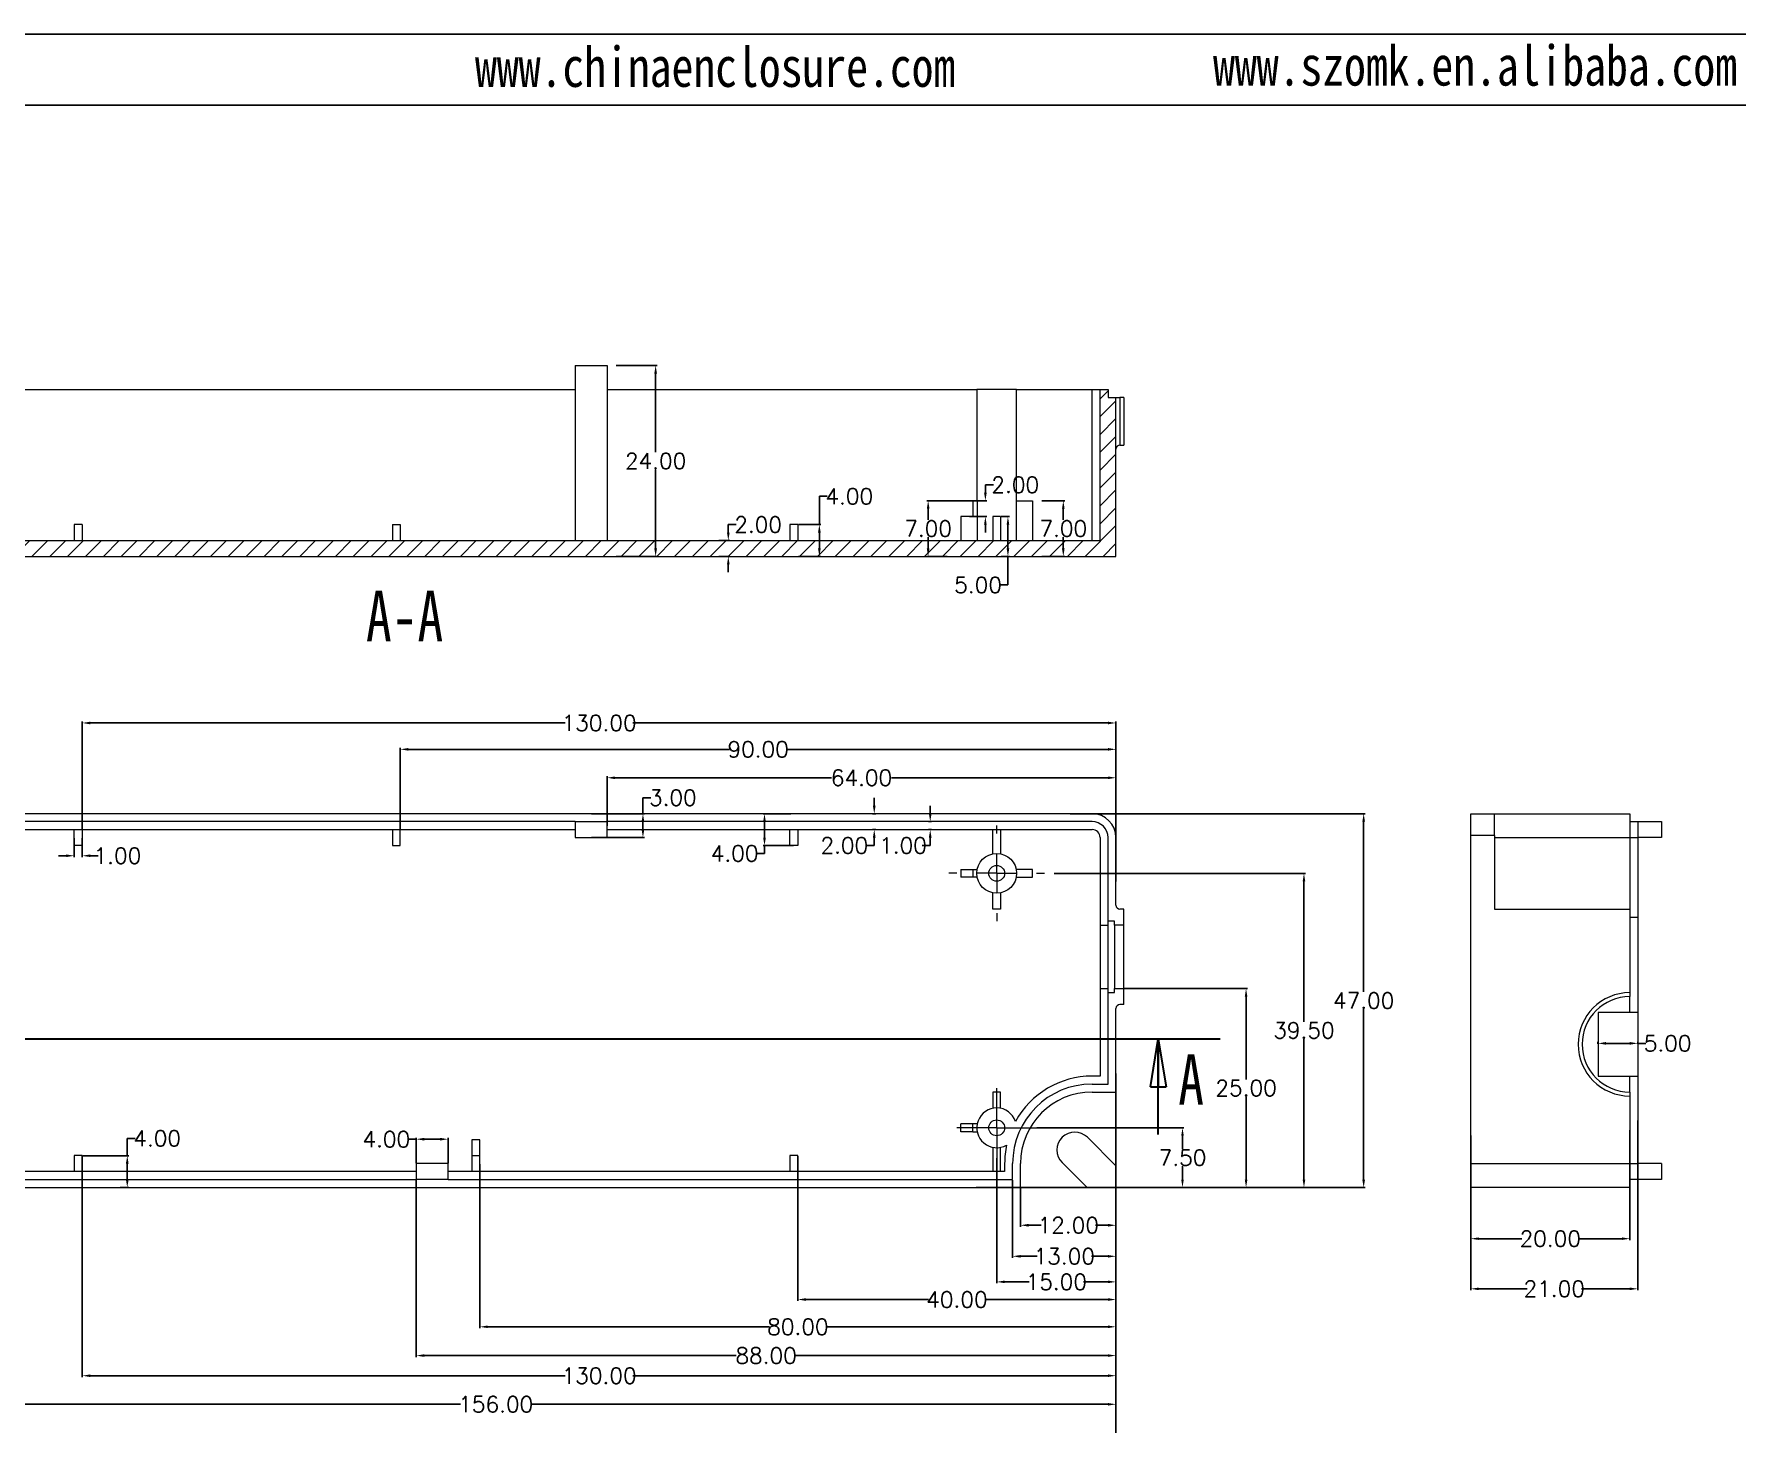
# Model space of a CAD drawing. Header units: inches. Extents: x 1561 to 2692, y 327 to 703.
# Drawn here: x 1672.2 to 1886.4, y 528.4 to 703.1 of the extents above; entities that cross this region are included whole.
import ezdxf

# ---------------------------------------------------------------- set-up
doc = ezdxf.new("R2010")
doc.units = ezdxf.units.IN
doc.header["$LTSCALE"] = 15
doc.linetypes.add('CENTERX2', pattern=[101.6, 63.5, -12.7, 12.7, -12.7])
doc.layers.add('文字', color=81, linetype='Continuous')
doc.styles.add('SLDTEXTSTYLE0', font='TXT', dxfattribs={"width": 0.75})
doc.styles.get("Standard").update_dxf_attribs({"font": 'txt', "bigfont": 'gbcbig.shx'})
doc.styles.add('宋体', font='', dxfattribs={"width": 0.8, "height": 3.5})
doc.styles.get('宋体').set_extended_font_data('SimSun')
doc.dimstyles.new('2.5', dxfattribs={"dimtxt": 2, "dimasz": 1, "dimexe": 0.18, "dimexo": 0.0625, "dimgap": 0.09, "dimtad": 0, "dimtih": 1, "dimtoh": 1, "dimzin": 0, "dimdsep": 46, "dimtxsty": 'Standard', "dimcen": 1, "dimadec": 0, "dimazin": 2, "dimtfac": 1, "dimtofl": 0, "dimtmove": 0, "dimatfit": 3, "dimfxl": 1, "dimtolj": 1, "dimtzin": 0, "dimarcsym": 0})

# ---------------------------------------------------------------- blocks, each defined once
blk = doc.blocks.new('SW_CENTERMARKSYMBOL_1')
at = {"color": 0, "linetype": 'Continuous', "lineweight": 0}
for p, q in [((0, 5), (0, 6)), ((0, 0), (0, 2.5)), ((-5, 0), (-6, 0)), ((0, 0), (-2.5, 0)), ((0, 0), (0, -2.5)), ((0, 0), (2.5, 0)), ((5, 0), (6, 0)), ((0, -5), (0, -6))]:
    blk.add_line(p, q, dxfattribs=at)
blk = doc.blocks.new('SW_CENTERMARKSYMBOL_2')
at = {"color": 0, "linetype": 'Continuous', "lineweight": 0}
for p, q in [((0, 2.5), (0, 5)), ((0, 0), (0, 2.5)), ((-2.5, 0), (-5, 0)), ((0, 0), (-2.5, 0)), ((0, 0), (0, -2.5)), ((0, 0), (2.5, 0)), ((2.5, 0), (5, 0)), ((0, -2.5), (0, -5))]:
    blk.add_line(p, q, dxfattribs=at)
blk = doc.blocks.new('_CLOSED')
at = {"color": 0, "linetype": 'ByBlock', "lineweight": -2}
for p, q in [((-1, 0.166667), (0, 0)), ((-1, 0.166667), (-1, -0.166667)), ((0, 0), (-1, -0.166667)), ((0, 0), (-1, 0))]:
    blk.add_line(p, q, dxfattribs=at)
blk = doc.blocks.new('*D95')
at = {"color": 0, "lineweight": -2}
for p, q in [((1808.3, 563.46), (1808.3, 553.18)), ((1796.3, 558.05), (1796.3, 553.18)), ((1797.3, 553.36), (1798.88, 553.36)), ((1807.3, 553.36), (1805.72, 553.36))]:
    blk.add_line(p, q, dxfattribs=at)
at = {"color": 0}
for points in [[(1797.3, 553.53), (1797.3, 553.19), (1796.3, 553.36)], [(1807.3, 553.53), (1807.3, 553.19), (1808.3, 553.36)]]:
    blk.add_solid(points, dxfattribs=at)
at = {"layer": 'Defpoints', "color": 0}
for p in [(1808.3, 563.53), (1796.3, 558.11), (1796.3, 553.36)]:
    blk.add_point(p, dxfattribs=at)
at = {"color": 0, "insert": (1802.3, 553.36), "char_height": 2, "attachment_point": 5}
blk.add_mtext('\\A1;12.00', dxfattribs=at)
blk = doc.blocks.new('*D96')
at = {"color": 0, "lineweight": -2}
for p, q in [((1808.3, 565.41), (1808.3, 549.28)), ((1795.3, 559.05), (1795.3, 549.28)), ((1796.3, 549.46), (1798.38, 549.46)), ((1807.3, 549.46), (1805.22, 549.46))]:
    blk.add_line(p, q, dxfattribs=at)
at = {"color": 0}
for points in [[(1796.3, 549.62), (1796.3, 549.29), (1795.3, 549.46)], [(1807.3, 549.62), (1807.3, 549.29), (1808.3, 549.46)]]:
    blk.add_solid(points, dxfattribs=at)
at = {"layer": 'Defpoints', "color": 0}
for p in [(1808.3, 565.47), (1795.3, 559.11), (1795.3, 549.46)]:
    blk.add_point(p, dxfattribs=at)
at = {"color": 0, "insert": (1801.8, 549.46), "char_height": 2, "attachment_point": 5}
blk.add_mtext('\\A1;13.00', dxfattribs=at)
blk = doc.blocks.new('*D97')
at = {"color": 0, "lineweight": -2}
for p, q in [((1808.3, 565.41), (1808.3, 546.06)), ((1793.3, 561.8), (1793.3, 546.06)), ((1794.3, 546.24), (1797.38, 546.24)), ((1807.3, 546.24), (1804.22, 546.24))]:
    blk.add_line(p, q, dxfattribs=at)
at = {"color": 0}
for points in [[(1794.3, 546.41), (1794.3, 546.08), (1793.3, 546.24)], [(1807.3, 546.41), (1807.3, 546.08), (1808.3, 546.24)]]:
    blk.add_solid(points, dxfattribs=at)
at = {"layer": 'Defpoints', "color": 0}
for p in [(1808.3, 565.47), (1793.3, 561.86), (1793.3, 546.24)]:
    blk.add_point(p, dxfattribs=at)
at = {"color": 0, "insert": (1800.8, 546.24), "char_height": 2, "attachment_point": 5}
blk.add_mtext('\\A1;15.00', dxfattribs=at)
blk = doc.blocks.new('*D98')
at = {"color": 0, "lineweight": -2}
for p, q in [((1808.3, 568.5), (1808.3, 543.84)), ((1768.3, 562.05), (1768.3, 543.84)), ((1769.3, 544.02), (1784.71, 544.02)), ((1807.3, 544.02), (1791.89, 544.02))]:
    blk.add_line(p, q, dxfattribs=at)
at = {"color": 0}
for points in [[(1769.3, 544.19), (1769.3, 543.85), (1768.3, 544.02)], [(1807.3, 544.19), (1807.3, 543.85), (1808.3, 544.02)]]:
    blk.add_solid(points, dxfattribs=at)
at = {"layer": 'Defpoints', "color": 0}
for p in [(1808.3, 568.57), (1768.3, 562.11), (1768.3, 544.02)]:
    blk.add_point(p, dxfattribs=at)
at = {"color": 0, "insert": (1788.3, 544.02), "char_height": 2, "attachment_point": 5}
blk.add_mtext('\\A1;40.00', dxfattribs=at)
blk = doc.blocks.new('*D99')
at = {"color": 0, "lineweight": -2}
for p, q in [((1808.3, 565.35), (1808.3, 540.41)), ((1728.3, 561.05), (1728.3, 540.41)), ((1729.3, 540.59), (1764.71, 540.59)), ((1807.3, 540.59), (1771.89, 540.59))]:
    blk.add_line(p, q, dxfattribs=at)
at = {"color": 0}
for points in [[(1729.3, 540.76), (1729.3, 540.43), (1728.3, 540.59)], [(1807.3, 540.76), (1807.3, 540.43), (1808.3, 540.59)]]:
    blk.add_solid(points, dxfattribs=at)
at = {"layer": 'Defpoints', "color": 0}
for p in [(1808.3, 565.41), (1728.3, 561.11), (1728.3, 540.59)]:
    blk.add_point(p, dxfattribs=at)
at = {"color": 0, "insert": (1768.3, 540.59), "char_height": 2, "attachment_point": 5}
blk.add_mtext('\\A1;80.00', dxfattribs=at)
blk = doc.blocks.new('*D100')
at = {"color": 0, "lineweight": -2}
for p, q in [((1808.3, 568.44), (1808.3, 534.26)), ((1678.3, 562.05), (1678.3, 534.26)), ((1679.3, 534.44), (1739.04, 534.44)), ((1807.3, 534.44), (1747.56, 534.44))]:
    blk.add_line(p, q, dxfattribs=at)
at = {"color": 0}
for points in [[(1679.3, 534.61), (1679.3, 534.28), (1678.3, 534.44)], [(1807.3, 534.61), (1807.3, 534.28), (1808.3, 534.44)]]:
    blk.add_solid(points, dxfattribs=at)
at = {"layer": 'Defpoints', "color": 0}
for p in [(1808.3, 568.5), (1678.3, 562.11), (1678.3, 534.44)]:
    blk.add_point(p, dxfattribs=at)
at = {"color": 0, "insert": (1743.3, 534.44), "char_height": 2, "attachment_point": 5}
blk.add_mtext('\\A1;130.00', dxfattribs=at)
blk = doc.blocks.new('*D101')
at = {"color": 0, "lineweight": -2}
for p, q in [((1808.3, 563.4), (1808.3, 536.79)), ((1720.3, 559.05), (1720.3, 536.79)), ((1721.3, 536.97), (1760.54, 536.97)), ((1807.3, 536.97), (1768.06, 536.97))]:
    blk.add_line(p, q, dxfattribs=at)
at = {"color": 0}
for points in [[(1721.3, 537.14), (1721.3, 536.81), (1720.3, 536.97)], [(1807.3, 537.14), (1807.3, 536.81), (1808.3, 536.97)]]:
    blk.add_solid(points, dxfattribs=at)
at = {"layer": 'Defpoints', "color": 0}
for p in [(1808.3, 563.46), (1720.3, 559.11), (1720.3, 536.97)]:
    blk.add_point(p, dxfattribs=at)
at = {"color": 0, "insert": (1764.3, 536.97), "char_height": 2, "attachment_point": 5}
blk.add_mtext('\\A1;88.00', dxfattribs=at)
blk = doc.blocks.new('*D102')
at = {"color": 0, "lineweight": -2}
for p, q in [((1652.3, 565.55), (1652.3, 530.67)), ((1808.3, 563.34), (1808.3, 530.67)), ((1653.3, 530.85), (1725.88, 530.85)), ((1807.3, 530.85), (1734.72, 530.85))]:
    blk.add_line(p, q, dxfattribs=at)
at = {"color": 0}
for points in [[(1653.3, 531.01), (1653.3, 530.68), (1652.3, 530.85)], [(1807.3, 531.01), (1807.3, 530.68), (1808.3, 530.85)]]:
    blk.add_solid(points, dxfattribs=at)
at = {"layer": 'Defpoints', "color": 0}
for p in [(1652.3, 565.61), (1808.3, 563.4), (1808.3, 530.85)]:
    blk.add_point(p, dxfattribs=at)
at = {"color": 0, "insert": (1730.3, 530.85), "char_height": 2, "attachment_point": 5}
blk.add_mtext('\\A1;156.00', dxfattribs=at)
blk = doc.blocks.new('*D106')
at = {"color": 0, "lineweight": -2}
for p, q in [((1808.3, 572.46), (1808.3, 524.94)), ((1637.3, 563.22), (1637.3, 524.94)), ((1638.3, 525.12), (1718.71, 525.12)), ((1807.3, 525.12), (1726.89, 525.12))]:
    blk.add_line(p, q, dxfattribs=at)
at = {"color": 0}
for points in [[(1638.3, 525.28), (1638.3, 524.95), (1637.3, 525.12)], [(1807.3, 525.28), (1807.3, 524.95), (1808.3, 525.12)]]:
    blk.add_solid(points, dxfattribs=at)
at = {"layer": 'Defpoints', "color": 0}
for p in [(1808.3, 572.52), (1637.3, 563.29), (1808.3, 525.12)]:
    blk.add_point(p, dxfattribs=at)
at = {"color": 0, "insert": (1722.8, 525.12), "char_height": 2, "attachment_point": 5}
blk.add_mtext('\\A1;171.00', dxfattribs=at)
blk = doc.blocks.new('*D112')
at = {"color": 0, "lineweight": -2}
for p, q in [((1798.36, 565.61), (1816.85, 565.61)), ((1816.67, 564.61), (1816.67, 562.95)), ((1816.67, 559.11), (1816.67, 560.77)), ((1800.54, 558.11), (1816.85, 558.11))]:
    blk.add_line(p, q, dxfattribs=at)
at = {"color": 0}
for points in [[(1816.5, 564.61), (1816.83, 564.61), (1816.67, 565.61)], [(1816.5, 559.11), (1816.83, 559.11), (1816.67, 558.11)]]:
    blk.add_solid(points, dxfattribs=at)
at = {"layer": 'Defpoints', "color": 0}
for p in [(1798.3, 565.61), (1816.67, 565.61), (1800.48, 558.11)]:
    blk.add_point(p, dxfattribs=at)
at = {"color": 0, "insert": (1816.67, 561.86), "char_height": 2, "attachment_point": 5}
blk.add_mtext('\\A1;7.50', dxfattribs=at)
blk = doc.blocks.new('*D113')
at = {"color": 0, "lineweight": -2}
for p, q in [((1809.36, 583.11), (1824.84, 583.11)), ((1824.66, 582.11), (1824.66, 571.7)), ((1824.66, 559.11), (1824.66, 569.52)), ((1798.93, 558.11), (1824.84, 558.11))]:
    blk.add_line(p, q, dxfattribs=at)
at = {"color": 0}
for points in [[(1824.5, 582.11), (1824.83, 582.11), (1824.66, 583.11)], [(1824.5, 559.11), (1824.83, 559.11), (1824.66, 558.11)]]:
    blk.add_solid(points, dxfattribs=at)
at = {"layer": 'Defpoints', "color": 0}
for p in [(1809.3, 583.11), (1824.66, 583.11), (1798.87, 558.11)]:
    blk.add_point(p, dxfattribs=at)
at = {"color": 0, "insert": (1824.66, 570.61), "char_height": 2, "attachment_point": 5}
blk.add_mtext('\\A1;25.00', dxfattribs=at)
blk = doc.blocks.new('*D114')
at = {"color": 0, "lineweight": -2}
for p, q in [((1800.54, 597.61), (1832.12, 597.61)), ((1831.94, 596.61), (1831.94, 578.95)), ((1831.94, 559.11), (1831.94, 576.77)), ((1800.54, 558.11), (1832.12, 558.11))]:
    blk.add_line(p, q, dxfattribs=at)
at = {"color": 0}
for points in [[(1831.78, 596.61), (1832.11, 596.61), (1831.94, 597.61)], [(1831.78, 559.11), (1832.11, 559.11), (1831.94, 558.11)]]:
    blk.add_solid(points, dxfattribs=at)
at = {"layer": 'Defpoints', "color": 0}
for p in [(1800.48, 597.61), (1831.94, 597.61), (1800.48, 558.11)]:
    blk.add_point(p, dxfattribs=at)
at = {"color": 0, "insert": (1831.94, 577.86), "char_height": 2, "attachment_point": 5}
blk.add_mtext('\\A1;39.50', dxfattribs=at)
blk = doc.blocks.new('*D115')
at = {"color": 0, "lineweight": -2}
for p, q in [((1802.52, 605.11), (1839.63, 605.11)), ((1839.45, 604.11), (1839.45, 582.7)), ((1839.45, 559.11), (1839.45, 580.52)), ((1790.7, 558.11), (1839.63, 558.11))]:
    blk.add_line(p, q, dxfattribs=at)
at = {"color": 0}
for points in [[(1839.28, 604.11), (1839.62, 604.11), (1839.45, 605.11)], [(1839.28, 559.11), (1839.62, 559.11), (1839.45, 558.11)]]:
    blk.add_solid(points, dxfattribs=at)
at = {"layer": 'Defpoints', "color": 0}
for p in [(1802.46, 605.11), (1839.45, 605.11), (1790.64, 558.11)]:
    blk.add_point(p, dxfattribs=at)
at = {"color": 0, "insert": (1839.45, 581.61), "char_height": 2, "attachment_point": 5}
blk.add_mtext('\\A1;47.00', dxfattribs=at)
blk = doc.blocks.new('*D116')
at = {"color": 0, "lineweight": -2}
for p, q in [((1784.94, 605.11), (1784.94, 606.11)), ((1784.71, 604.11), (1785.12, 604.11)), ((1784.71, 603.11), (1785.12, 603.11)), ((1784.94, 602.11), (1784.94, 601.11)), ((1784.94, 601.11), (1783.94, 601.11))]:
    blk.add_line(p, q, dxfattribs=at)
at = {"color": 0}
for points in [[(1784.77, 605.11), (1785.11, 605.11), (1784.94, 604.11)], [(1784.77, 602.11), (1785.11, 602.11), (1784.94, 603.11)]]:
    blk.add_solid(points, dxfattribs=at)
at = {"layer": 'Defpoints', "color": 0}
for p in [(1784.65, 604.11), (1784.65, 603.11), (1784.94, 603.11)]:
    blk.add_point(p, dxfattribs=at)
at = {"color": 0, "insert": (1781.52, 601.11), "char_height": 2, "attachment_point": 5}
blk.add_mtext('\\A1;1.00', dxfattribs=at)
blk = doc.blocks.new('*D117')
at = {"color": 0, "lineweight": -2}
for p, q in [((1777.9, 606.11), (1777.9, 607.11)), ((1777.67, 605.11), (1778.08, 605.11)), ((1777.67, 603.11), (1778.08, 603.11)), ((1777.9, 602.11), (1777.9, 601.11)), ((1777.9, 601.11), (1776.9, 601.11))]:
    blk.add_line(p, q, dxfattribs=at)
at = {"color": 0}
for points in [[(1777.73, 606.11), (1778.07, 606.11), (1777.9, 605.11)], [(1777.73, 602.11), (1778.07, 602.11), (1777.9, 603.11)]]:
    blk.add_solid(points, dxfattribs=at)
at = {"layer": 'Defpoints', "color": 0}
for p in [(1777.61, 605.11), (1777.61, 603.11), (1777.9, 603.11)]:
    blk.add_point(p, dxfattribs=at)
at = {"color": 0, "insert": (1774.14, 601.11), "char_height": 2, "attachment_point": 5}
blk.add_mtext('\\A1;2.00', dxfattribs=at)
blk = doc.blocks.new('*D118')
at = {"color": 0, "lineweight": -2}
for p, q in [((1767.43, 605.11), (1763.92, 605.11)), ((1764.1, 604.11), (1764.1, 602.11)), ((1764.1, 600.11), (1763.1, 600.11)), ((1767.74, 601.11), (1763.92, 601.11)), ((1764.1, 601.11), (1764.1, 600.11))]:
    blk.add_line(p, q, dxfattribs=at)
at = {"color": 0}
for points in [[(1763.93, 604.11), (1764.27, 604.11), (1764.1, 605.11)], [(1763.93, 602.11), (1764.27, 602.11), (1764.1, 601.11)]]:
    blk.add_solid(points, dxfattribs=at)
at = {"layer": 'Defpoints', "color": 0}
for p in [(1767.49, 605.11), (1764.1, 601.11), (1767.8, 601.11)]:
    blk.add_point(p, dxfattribs=at)
at = {"color": 0, "insert": (1760.34, 600.11), "char_height": 2, "attachment_point": 5}
blk.add_mtext('\\A1;4.00', dxfattribs=at)
blk = doc.blocks.new('*D119')
at = {"color": 0, "lineweight": -2}
for p, q in [((1748.81, 605.11), (1748.81, 607.11)), ((1748.81, 607.11), (1749.81, 607.11)), ((1742.36, 605.11), (1748.99, 605.11)), ((1748.81, 603.11), (1748.81, 604.11)), ((1742.36, 602.11), (1748.99, 602.11))]:
    blk.add_line(p, q, dxfattribs=at)
at = {"color": 0}
for points in [[(1748.64, 604.11), (1748.98, 604.11), (1748.81, 605.11)], [(1748.64, 603.11), (1748.98, 603.11), (1748.81, 602.11)]]:
    blk.add_solid(points, dxfattribs=at)
at = {"layer": 'Defpoints', "color": 0}
for p in [(1742.3, 605.11), (1748.81, 605.11), (1742.3, 602.11)]:
    blk.add_point(p, dxfattribs=at)
at = {"color": 0, "insert": (1752.57, 607.11), "char_height": 2, "attachment_point": 5}
blk.add_mtext('\\A1;3.00', dxfattribs=at)
blk = doc.blocks.new('*D121')
at = {"color": 0, "lineweight": -2}
for p, q in [((1683.96, 562.11), (1683.96, 564.29)), ((1683.96, 564.29), (1684.96, 564.29)), ((1678.36, 562.11), (1684.14, 562.11)), ((1683.96, 559.11), (1683.96, 561.11)), ((1683.07, 558.11), (1684.14, 558.11))]:
    blk.add_line(p, q, dxfattribs=at)
at = {"color": 0}
for points in [[(1683.79, 561.11), (1684.13, 561.11), (1683.96, 562.11)], [(1683.79, 559.11), (1684.13, 559.11), (1683.96, 558.11)]]:
    blk.add_solid(points, dxfattribs=at)
at = {"layer": 'Defpoints', "color": 0}
for p in [(1678.3, 562.11), (1683, 558.11), (1683.96, 558.11)]:
    blk.add_point(p, dxfattribs=at)
at = {"color": 0, "insert": (1687.72, 564.29), "char_height": 2, "attachment_point": 5}
blk.add_mtext('\\A1;4.00', dxfattribs=at)
blk = doc.blocks.new('*D123')
at = {"color": 0, "lineweight": -2}
for p, q in [((1744.3, 603.59), (1744.3, 609.81)), ((1745.3, 609.63), (1772.54, 609.63)), ((1807.3, 609.63), (1780.06, 609.63)), ((1808.3, 601.14), (1808.3, 609.81))]:
    blk.add_line(p, q, dxfattribs=at)
at = {"color": 0}
for points in [[(1745.3, 609.79), (1745.3, 609.46), (1744.3, 609.63)], [(1807.3, 609.79), (1807.3, 609.46), (1808.3, 609.63)]]:
    blk.add_solid(points, dxfattribs=at)
at = {"layer": 'Defpoints', "color": 0}
for p in [(1808.3, 609.63), (1744.3, 603.53), (1808.3, 601.08)]:
    blk.add_point(p, dxfattribs=at)
at = {"color": 0, "insert": (1776.3, 609.63), "char_height": 2, "attachment_point": 5}
blk.add_mtext('\\A1;64.00', dxfattribs=at)
blk = doc.blocks.new('*D124')
at = {"color": 0, "lineweight": -2}
for p, q in [((1718.3, 603.17), (1718.3, 613.38)), ((1719.3, 613.2), (1759.71, 613.2)), ((1807.3, 613.2), (1766.89, 613.2)), ((1808.3, 596.59), (1808.3, 613.38))]:
    blk.add_line(p, q, dxfattribs=at)
at = {"color": 0}
for points in [[(1719.3, 613.37), (1719.3, 613.04), (1718.3, 613.2)], [(1807.3, 613.37), (1807.3, 613.04), (1808.3, 613.2)]]:
    blk.add_solid(points, dxfattribs=at)
at = {"layer": 'Defpoints', "color": 0}
for p in [(1718.3, 613.2), (1718.3, 603.11), (1808.3, 596.53)]:
    blk.add_point(p, dxfattribs=at)
at = {"color": 0, "insert": (1763.3, 613.2), "char_height": 2, "attachment_point": 5}
blk.add_mtext('\\A1;90.00', dxfattribs=at)
blk = doc.blocks.new('*D125')
at = {"color": 0, "lineweight": -2}
for p, q in [((1678.3, 603.17), (1678.3, 616.7)), ((1679.3, 616.52), (1739.04, 616.52)), ((1807.3, 616.52), (1747.56, 616.52)), ((1808.3, 601.14), (1808.3, 616.7))]:
    blk.add_line(p, q, dxfattribs=at)
at = {"color": 0}
for points in [[(1679.3, 616.68), (1679.3, 616.35), (1678.3, 616.52)], [(1807.3, 616.68), (1807.3, 616.35), (1808.3, 616.52)]]:
    blk.add_solid(points, dxfattribs=at)
at = {"layer": 'Defpoints', "color": 0}
for p in [(1678.3, 616.52), (1678.3, 603.11), (1808.3, 601.08)]:
    blk.add_point(p, dxfattribs=at)
at = {"color": 0, "insert": (1743.3, 616.52), "char_height": 2, "attachment_point": 5}
blk.add_mtext('\\A1;130.00', dxfattribs=at)
blk = doc.blocks.new('*D126')
at = {"color": 0, "lineweight": -2}
for p, q in [((1677.3, 602.05), (1677.3, 599.64)), ((1678.3, 602.05), (1678.3, 599.64)), ((1676.3, 599.82), (1675.3, 599.82)), ((1679.3, 599.82), (1680.3, 599.82))]:
    blk.add_line(p, q, dxfattribs=at)
at = {"color": 0}
for points in [[(1676.3, 599.99), (1676.3, 599.66), (1677.3, 599.82)], [(1679.3, 599.99), (1679.3, 599.66), (1678.3, 599.82)]]:
    blk.add_solid(points, dxfattribs=at)
at = {"layer": 'Defpoints', "color": 0}
for p in [(1677.3, 602.11), (1678.3, 602.11), (1678.3, 599.82)]:
    blk.add_point(p, dxfattribs=at)
at = {"color": 0, "insert": (1682.72, 599.82), "char_height": 2, "attachment_point": 5}
blk.add_mtext('\\A1;1.00', dxfattribs=at)
blk = doc.blocks.new('*D127')
at = {"color": 0, "lineweight": -2}
for p, q in [((1720.3, 564.18), (1719.3, 564.18)), ((1720.3, 561.17), (1720.3, 564.36)), ((1723.3, 564.18), (1721.3, 564.18)), ((1724.3, 561.17), (1724.3, 564.36))]:
    blk.add_line(p, q, dxfattribs=at)
at = {"color": 0}
for points in [[(1721.3, 564.35), (1721.3, 564.01), (1720.3, 564.18)], [(1723.3, 564.35), (1723.3, 564.01), (1724.3, 564.18)]]:
    blk.add_solid(points, dxfattribs=at)
at = {"layer": 'Defpoints', "color": 0}
for p in [(1720.3, 564.18), (1720.3, 561.11), (1724.3, 561.11)]:
    blk.add_point(p, dxfattribs=at)
at = {"color": 0, "insert": (1716.54, 564.18), "char_height": 2, "attachment_point": 5}
blk.add_mtext('\\A1;4.00', dxfattribs=at)
blk = doc.blocks.new('*D128')
at = {"color": 0, "lineweight": -2}
for p, q in [((1745.44, 661.46), (1750.59, 661.46)), ((1750.41, 660.46), (1750.41, 650.55)), ((1750.41, 638.46), (1750.41, 648.37)), ((1745.44, 637.46), (1750.59, 637.46))]:
    blk.add_line(p, q, dxfattribs=at)
at = {"color": 0}
for points in [[(1750.24, 660.46), (1750.58, 660.46), (1750.41, 661.46)], [(1750.24, 638.46), (1750.58, 638.46), (1750.41, 637.46)]]:
    blk.add_solid(points, dxfattribs=at)
at = {"layer": 'Defpoints', "color": 0}
for p in [(1745.38, 661.46), (1750.41, 661.46), (1745.38, 637.46)]:
    blk.add_point(p, dxfattribs=at)
at = {"color": 0, "insert": (1750.41, 649.46), "char_height": 2, "attachment_point": 5}
blk.add_mtext('\\A1;24.00', dxfattribs=at)
blk = doc.blocks.new('*D129')
at = {"color": 0, "lineweight": -2}
for p, q in [((1771, 641.46), (1771, 645.02)), ((1771, 645.02), (1772, 645.02)), ((1768.36, 641.46), (1771.18, 641.46)), ((1771, 638.46), (1771, 640.46)), ((1768.36, 637.46), (1771.18, 637.46))]:
    blk.add_line(p, q, dxfattribs=at)
at = {"color": 0}
for points in [[(1770.83, 640.46), (1771.17, 640.46), (1771, 641.46)], [(1770.83, 638.46), (1771.17, 638.46), (1771, 637.46)]]:
    blk.add_solid(points, dxfattribs=at)
at = {"layer": 'Defpoints', "color": 0}
for p in [(1768.3, 641.46), (1768.3, 637.46), (1771, 637.46)]:
    blk.add_point(p, dxfattribs=at)
at = {"color": 0, "insert": (1774.76, 645.02), "char_height": 2, "attachment_point": 5}
blk.add_mtext('\\A1;4.00', dxfattribs=at)
blk = doc.blocks.new('*D130')
at = {"color": 0, "lineweight": -2}
for p, q in [((1759.55, 640.46), (1759.55, 641.46)), ((1759.55, 641.46), (1760.55, 641.46)), ((1758.36, 639.46), (1759.73, 639.46)), ((1758.36, 637.46), (1759.73, 637.46)), ((1759.55, 636.46), (1759.55, 635.46))]:
    blk.add_line(p, q, dxfattribs=at)
at = {"color": 0}
for points in [[(1759.38, 640.46), (1759.71, 640.46), (1759.55, 639.46)], [(1759.38, 636.46), (1759.71, 636.46), (1759.55, 637.46)]]:
    blk.add_solid(points, dxfattribs=at)
at = {"layer": 'Defpoints', "color": 0}
for p in [(1758.3, 639.46), (1759.55, 639.46), (1758.3, 637.46)]:
    blk.add_point(p, dxfattribs=at)
at = {"color": 0, "insert": (1763.3, 641.46), "char_height": 2, "attachment_point": 5}
blk.add_mtext('\\A1;2.00', dxfattribs=at)
blk = doc.blocks.new('*D131')
at = {"color": 0, "lineweight": -2}
for p, q in [((1798.99, 644.46), (1801.86, 644.46)), ((1801.68, 643.46), (1801.68, 642.05)), ((1801.68, 638.46), (1801.68, 639.87)), ((1798.99, 637.46), (1801.86, 637.46))]:
    blk.add_line(p, q, dxfattribs=at)
at = {"color": 0}
for points in [[(1801.51, 643.46), (1801.84, 643.46), (1801.68, 644.46)], [(1801.51, 638.46), (1801.84, 638.46), (1801.68, 637.46)]]:
    blk.add_solid(points, dxfattribs=at)
at = {"layer": 'Defpoints', "color": 0}
for p in [(1798.92, 644.46), (1798.92, 637.46), (1801.68, 637.46)]:
    blk.add_point(p, dxfattribs=at)
at = {"color": 0, "insert": (1801.68, 640.96), "char_height": 2, "attachment_point": 5}
blk.add_mtext('\\A1;7.00', dxfattribs=at)
blk = doc.blocks.new('*D132')
at = {"color": 0, "lineweight": -2}
for p, q in [((1793.86, 642.46), (1794.89, 642.46)), ((1794.71, 641.46), (1794.71, 638.46)), ((1793.86, 637.46), (1794.89, 637.46)), ((1794.71, 637.46), (1794.71, 633.87)), ((1794.71, 633.87), (1793.71, 633.87))]:
    blk.add_line(p, q, dxfattribs=at)
at = {"color": 0}
for points in [[(1794.55, 641.46), (1794.88, 641.46), (1794.71, 642.46)], [(1794.55, 638.46), (1794.88, 638.46), (1794.71, 637.46)]]:
    blk.add_solid(points, dxfattribs=at)
at = {"layer": 'Defpoints', "color": 0}
for p in [(1793.8, 642.46), (1793.8, 637.46), (1794.71, 637.46)]:
    blk.add_point(p, dxfattribs=at)
at = {"color": 0, "insert": (1790.96, 633.87), "char_height": 2, "attachment_point": 5}
blk.add_mtext('\\A1;5.00', dxfattribs=at)
blk = doc.blocks.new('*D133')
at = {"color": 0, "lineweight": -2}
for p, q in [((1790.79, 644.46), (1784.5, 644.46)), ((1784.68, 643.46), (1784.68, 642.05)), ((1784.68, 638.46), (1784.68, 639.87)), ((1787.08, 637.46), (1784.5, 637.46))]:
    blk.add_line(p, q, dxfattribs=at)
at = {"color": 0}
for points in [[(1784.51, 643.46), (1784.85, 643.46), (1784.68, 644.46)], [(1784.51, 638.46), (1784.85, 638.46), (1784.68, 637.46)]]:
    blk.add_solid(points, dxfattribs=at)
at = {"layer": 'Defpoints', "color": 0}
for p in [(1784.68, 644.46), (1790.85, 644.46), (1787.14, 637.46)]:
    blk.add_point(p, dxfattribs=at)
at = {"color": 0, "insert": (1784.68, 640.96), "char_height": 2, "attachment_point": 5}
blk.add_mtext('\\A1;7.00', dxfattribs=at)
blk = doc.blocks.new('*D134')
at = {"color": 0, "lineweight": -2}
for p, q in [((1791.88, 645.46), (1791.88, 646.46)), ((1791.88, 646.46), (1792.88, 646.46)), ((1790.64, 644.46), (1792.06, 644.46)), ((1789.9, 642.46), (1792.06, 642.46)), ((1791.88, 641.46), (1791.88, 640.46))]:
    blk.add_line(p, q, dxfattribs=at)
at = {"color": 0}
for points in [[(1791.71, 645.46), (1792.04, 645.46), (1791.88, 644.46)], [(1791.71, 641.46), (1792.04, 641.46), (1791.88, 642.46)]]:
    blk.add_solid(points, dxfattribs=at)
at = {"layer": 'Defpoints', "color": 0}
for p in [(1790.57, 644.46), (1791.88, 644.46), (1789.83, 642.46)]:
    blk.add_point(p, dxfattribs=at)
at = {"color": 0, "insert": (1795.63, 646.46), "char_height": 2, "attachment_point": 5}
blk.add_mtext('\\A1;2.00', dxfattribs=at)
blk = doc.blocks.new('*D140')
at = {"color": 0, "lineweight": -2}
for p, q in [((1872.92, 565.3), (1872.92, 551.49)), ((1852.92, 558.05), (1852.92, 551.49)), ((1853.92, 551.67), (1859.33, 551.67)), ((1871.92, 551.67), (1866.51, 551.67))]:
    blk.add_line(p, q, dxfattribs=at)
at = {"color": 0}
for points in [[(1853.92, 551.84), (1853.92, 551.51), (1852.92, 551.67)], [(1871.92, 551.84), (1871.92, 551.51), (1872.92, 551.67)]]:
    blk.add_solid(points, dxfattribs=at)
at = {"layer": 'Defpoints', "color": 0}
for p in [(1872.92, 565.36), (1852.92, 558.11), (1872.92, 551.67)]:
    blk.add_point(p, dxfattribs=at)
at = {"color": 0, "insert": (1862.92, 551.67), "char_height": 2, "attachment_point": 5}
blk.add_mtext('\\A1;20.00', dxfattribs=at)
blk = doc.blocks.new('*D141')
at = {"color": 0, "lineweight": -2}
for p, q in [((1873.92, 566.55), (1873.92, 545.19)), ((1852.92, 564.65), (1852.92, 545.19)), ((1853.92, 545.37), (1860, 545.37)), ((1872.92, 545.37), (1866.85, 545.37))]:
    blk.add_line(p, q, dxfattribs=at)
at = {"color": 0}
for points in [[(1853.92, 545.53), (1853.92, 545.2), (1852.92, 545.37)], [(1872.92, 545.53), (1872.92, 545.2), (1873.92, 545.37)]]:
    blk.add_solid(points, dxfattribs=at)
at = {"layer": 'Defpoints', "color": 0}
for p in [(1873.92, 566.61), (1852.92, 564.71), (1852.92, 545.37)]:
    blk.add_point(p, dxfattribs=at)
at = {"color": 0, "insert": (1863.42, 545.37), "char_height": 2, "attachment_point": 5}
blk.add_mtext('\\A1;21.00', dxfattribs=at)
blk = doc.blocks.new('*D142')
at = {"color": 0, "lineweight": -2}
for p, q in [((1868.92, 576.17), (1868.92, 576.41)), ((1869.92, 576.23), (1872.92, 576.23)), ((1873.92, 576.17), (1873.92, 576.41)), ((1873.92, 576.23), (1874.92, 576.23))]:
    blk.add_line(p, q, dxfattribs=at)
at = {"color": 0}
for points in [[(1869.92, 576.4), (1869.92, 576.06), (1868.92, 576.23)], [(1872.92, 576.4), (1872.92, 576.06), (1873.92, 576.23)]]:
    blk.add_solid(points, dxfattribs=at)
at = {"layer": 'Defpoints', "color": 0}
for p in [(1868.92, 576.11), (1873.92, 576.23), (1873.92, 576.11)]:
    blk.add_point(p, dxfattribs=at)
at = {"color": 0, "insert": (1877.68, 576.23), "char_height": 2, "attachment_point": 5}
blk.add_mtext('\\A1;5.00', dxfattribs=at)

msp = doc.modelspace()

# ---------------------------------------------------------------- hatches: boundary and pattern name
at = {"linetype": 'Continuous', "lineweight": 0}
h = msp.add_hatch(dxfattribs=at)
h.set_pattern_fill('ANSI31', color=4, scale=0.5, style=0)
h.set_pattern_definition([(45, (0, 11.6887), (-1.122532, 1.122532), [])])
edge = h.paths.add_edge_path(flags=0)
edge.add_line((1808.299, 657.46), (1807.299, 657.46))
edge.add_line((1807.299, 657.46), (1807.299, 658.46))
edge.add_line((1807.299, 658.46), (1806.299, 658.46))
edge.add_line((1806.299, 658.46), (1806.299, 639.46))
edge.add_line((1806.299, 639.46), (1639.299, 639.46))
edge.add_line((1639.299, 639.46), (1639.299, 653.46))
edge.add_line((1639.299, 653.46), (1638.299, 653.46))
edge.add_line((1638.299, 653.46), (1638.299, 652.16))
edge.add_line((1638.299, 652.16), (1637.499, 652.16))
edge.add_line((1637.499, 652.16), (1637.499, 653.46))
edge.add_line((1637.499, 653.46), (1636.299, 653.46))
edge.add_line((1636.299, 653.46), (1636.299, 651.497))
edge.add_line((1636.299, 651.497), (1636.799, 651.497))
edge.add_spline(control_points=[(1636.799, 651.497), (1636.805, 651.497), (1636.811, 651.497), (1636.817, 651.496), (1636.872, 651.494), (1636.928, 651.483), (1636.98, 651.462), (1637.012, 651.45), (1637.043, 651.434), (1637.072, 651.415), (1637.119, 651.384), (1637.161, 651.345), (1637.195, 651.3), (1637.229, 651.256), (1637.256, 651.204), (1637.274, 651.151), (1637.29, 651.101), (1637.299, 651.047), (1637.299, 650.994)], knot_values=[0.0028472, 0.0028472, 0.0028472, 0.0028472, 0.0028651, 0.0028651, 0.0028651, 0.0030321, 0.0030321, 0.0030321, 0.0031342, 0.0031342, 0.0031342, 0.0033027, 0.0033027, 0.0033027, 0.0034712, 0.0034712, 0.0034712, 0.0036303, 0.0036303, 0.0036303, 0.0036303], weights=[1, 1, 1, 1, 1, 1, 1, 1, 1, 1, 1, 1, 1, 1, 1, 1, 1, 1, 1], degree=3, periodic=0)
edge.add_line((1637.299, 650.994), (1637.299, 637.46))
edge.add_line((1637.299, 637.46), (1808.299, 637.46))
edge.add_line((1808.299, 637.46), (1808.299, 657.46))

# ---------------------------------------------------------------- linework, layer by layer
for p, q in [((1560.568, 703.141), (2092.671, 703.141)), ((1569.526, 694.183), (2083.713, 694.183))]:
    msp.add_line(p, q)
at = {"color": 7, "linetype": 'Continuous', "lineweight": 15}
for p, q in [((1740.299, 661.46), (1744.299, 661.46)), ((1740.299, 661.46), (1740.299, 639.46)), ((1744.299, 661.46), (1744.299, 639.46)), ((1654.799, 658.46), (1740.299, 658.46)), ((1744.299, 658.46), (1790.799, 658.46)), ((1790.799, 658.46), (1790.799, 644.46)), ((1795.799, 658.46), (1790.799, 658.46)), ((1795.799, 644.46), (1795.799, 658.46)), ((1795.799, 658.46), (1805.299, 658.46)), ((1805.299, 639.46), (1805.299, 658.46)), ((1805.299, 658.46), (1806.299, 658.46)), ((1806.299, 639.46), (1806.299, 658.46)), ((1806.299, 658.46), (1807.299, 658.46)), ((1807.299, 658.46), (1807.299, 657.46)), ((1807.299, 657.46), (1808.299, 657.46)), ((1808.299, 637.46), (1808.299, 657.46)), ((1808.299, 657.46), (1808.799, 657.46)), ((1809.299, 657.46), (1808.799, 657.46)), ((1809.299, 657.46), (1809.299, 651.46)), ((1808.799, 651.46), (1809.299, 651.46)), ((1790.299, 644.46), (1790.299, 642.46)), ((1790.849, 644.46), (1790.299, 644.46)), ((1790.849, 644.46), (1790.849, 639.46)), ((1795.748, 644.46), (1795.748, 639.46)), ((1795.748, 644.46), (1797.799, 644.46)), ((1797.799, 644.46), (1797.799, 639.46)), ((1678.299, 641.46), (1677.299, 641.46)), ((1677.299, 641.46), (1677.299, 639.46)), ((1678.299, 641.46), (1678.299, 639.46)), ((1717.299, 641.46), (1717.299, 639.46)), ((1717.299, 641.46), (1718.299, 641.46)), ((1718.299, 641.46), (1718.299, 639.46)), ((1767.299, 641.46), (1767.299, 639.46)), ((1768.299, 641.46), (1767.299, 641.46)), ((1768.299, 641.46), (1768.299, 639.46)), ((1788.799, 642.46), (1788.799, 639.46)), ((1790.299, 642.46), (1788.799, 642.46)), ((1793.799, 642.46), (1792.799, 642.46)), ((1792.799, 642.46), (1792.799, 639.46)), ((1793.799, 642.46), (1793.799, 639.46)), ((1639.299, 639.46), (1806.299, 639.46)), ((1637.299, 637.46), (1808.299, 637.46)), ((1805.299, 605.112), (1649.299, 605.112)), ((1740.299, 604.112), (1650.299, 604.112)), ((1740.299, 604.112), (1744.299, 604.112)), ((1740.299, 604.112), (1740.299, 602.112)), ((1744.299, 602.112), (1744.299, 604.112)), ((1805.299, 604.112), (1744.299, 604.112)), ((1852.923, 605.112), (1855.923, 605.112)), ((1852.923, 602.388), (1852.923, 605.112)), ((1855.923, 602.388), (1855.923, 605.112)), ((1855.923, 605.112), (1872.923, 605.112)), ((1872.923, 605.112), (1872.923, 602.112)), ((1872.923, 604.112), (1873.923, 604.112)), ((1873.923, 604.112), (1873.923, 602.112)), ((1873.923, 604.112), (1876.923, 604.112)), ((1876.923, 604.112), (1876.923, 602.112)), ((1651.299, 603.112), (1740.299, 603.112)), ((1677.299, 601.112), (1677.299, 603.112)), ((1678.299, 603.112), (1678.299, 601.112)), ((1717.299, 603.112), (1717.299, 601.112)), ((1718.299, 601.112), (1718.299, 603.112)), ((1740.299, 602.112), (1744.299, 602.112)), ((1744.299, 603.112), (1805.299, 603.112)), ((1767.299, 601.112), (1767.299, 603.112)), ((1768.299, 603.112), (1768.299, 601.112)), ((1792.799, 600.062), (1792.799, 603.112)), ((1793.799, 603.112), (1793.799, 600.062)), ((1806.299, 602.112), (1806.299, 591.112)), ((1807.299, 591.112), (1807.299, 602.112)), ((1808.299, 593.612), (1808.299, 602.112)), ((1852.923, 561.112), (1852.923, 602.388)), ((1855.923, 602.388), (1852.923, 602.388)), ((1855.923, 602.388), (1855.923, 593.112)), ((1855.923, 602.112), (1872.923, 602.112)), ((1872.923, 602.112), (1872.923, 593.112)), ((1872.923, 602.112), (1873.923, 602.112)), ((1873.923, 602.112), (1873.923, 592.112)), ((1876.923, 602.112), (1873.923, 602.112)), ((1678.299, 601.112), (1677.299, 601.112)), ((1717.299, 601.112), (1718.299, 601.112)), ((1768.299, 601.112), (1767.299, 601.112)), ((1788.799, 598.112), (1788.799, 597.112)), ((1788.799, 598.112), (1790.299, 598.112)), ((1790.299, 598.112), (1790.849, 598.112)), ((1790.299, 598.112), (1790.299, 597.112)), ((1797.799, 598.112), (1795.748, 598.112)), ((1797.799, 597.112), (1797.799, 598.112)), ((1790.299, 597.112), (1788.799, 597.112)), ((1790.849, 597.112), (1790.299, 597.112)), ((1795.748, 597.112), (1797.799, 597.112)), ((1792.799, 593.112), (1792.799, 595.163)), ((1793.799, 595.163), (1793.799, 593.112)), ((1793.799, 593.112), (1792.799, 593.112)), ((1806.299, 591.112), (1807.299, 591.112)), ((1806.299, 591.112), (1806.299, 583.112)), ((1808.099, 591.612), (1807.299, 591.612)), ((1807.299, 583.112), (1807.299, 591.112)), ((1808.099, 591.112), (1808.099, 591.612)), ((1809.299, 591.112), (1808.099, 591.112)), ((1808.099, 591.112), (1808.099, 583.112)), ((1809.299, 593.112), (1808.799, 593.112)), ((1809.299, 591.112), (1809.299, 593.112)), ((1809.299, 583.112), (1809.299, 591.112)), ((1855.923, 593.112), (1872.923, 593.112)), ((1872.923, 593.112), (1872.923, 582.612)), ((1872.923, 592.112), (1873.923, 592.112)), ((1873.923, 592.112), (1873.923, 580.112)), ((1806.299, 583.112), (1807.299, 583.112)), ((1806.299, 583.112), (1806.299, 572.112)), ((1807.299, 571.112), (1807.299, 583.112)), ((1807.299, 582.612), (1808.099, 582.612)), ((1808.099, 582.612), (1808.099, 583.112)), ((1808.099, 583.112), (1809.299, 583.112)), ((1809.299, 581.112), (1809.299, 583.112)), ((1872.923, 582.612), (1872.923, 582.112)), ((1808.299, 570.112), (1808.299, 580.612)), ((1809.299, 581.112), (1808.799, 581.112)), ((1872.923, 580.112), (1872.923, 582.112)), ((1872.923, 580.112), (1868.923, 580.112)), ((1868.923, 580.112), (1868.923, 572.112)), ((1873.923, 580.112), (1872.923, 580.112)), ((1873.923, 580.112), (1873.923, 572.112)), ((1806.299, 572.112), (1805.299, 572.112)), ((1868.923, 572.112), (1872.923, 572.112)), ((1872.923, 570.112), (1872.923, 572.112)), ((1872.923, 572.112), (1873.923, 572.112)), ((1873.923, 572.112), (1873.923, 561.112)), ((1792.799, 570.112), (1792.799, 568.062)), ((1793.799, 570.112), (1792.799, 570.112)), ((1793.799, 568.062), (1793.799, 570.112)), ((1805.299, 571.112), (1807.299, 571.112)), ((1805.299, 570.112), (1808.299, 570.112)), ((1808.299, 560.836), (1808.299, 570.112)), ((1872.923, 570.112), (1872.923, 569.612)), ((1872.923, 569.612), (1872.923, 561.112)), ((1788.799, 565.112), (1788.799, 566.112)), ((1790.299, 566.112), (1788.799, 566.112)), ((1790.849, 566.112), (1790.299, 566.112)), ((1790.299, 565.112), (1790.299, 566.112)), ((1728.299, 564.112), (1727.299, 564.112)), ((1727.299, 564.112), (1727.299, 562.112)), ((1728.299, 562.112), (1728.299, 564.112)), ((1790.299, 565.112), (1788.799, 565.112)), ((1790.299, 565.112), (1790.849, 565.112)), ((1808.299, 560.836), (1804.716, 564.419)), ((1678.299, 562.112), (1677.299, 562.112)), ((1677.299, 562.112), (1677.299, 560.112)), ((1678.299, 560.112), (1678.299, 562.112)), ((1724.299, 561.112), (1720.299, 561.112)), ((1720.299, 561.112), (1720.299, 559.112)), ((1724.299, 559.112), (1724.299, 561.112)), ((1727.299, 562.112), (1727.299, 560.112)), ((1727.299, 562.112), (1728.299, 562.112)), ((1728.299, 560.112), (1728.299, 562.112)), ((1768.299, 562.112), (1767.299, 562.112)), ((1767.299, 562.112), (1767.299, 560.112)), ((1768.299, 560.112), (1768.299, 562.112)), ((1792.799, 563.163), (1792.799, 560.112)), ((1793.799, 560.112), (1793.799, 563.163)), ((1794.299, 561.112), (1794.299, 560.112)), ((1795.299, 559.112), (1795.299, 561.112)), ((1796.299, 558.112), (1796.299, 561.112)), ((1801.534, 561.237), (1804.659, 558.112)), ((1852.923, 561.112), (1872.923, 561.112)), ((1852.923, 558.112), (1852.923, 561.112)), ((1872.923, 561.112), (1872.923, 558.112)), ((1872.923, 561.112), (1873.923, 561.112)), ((1873.923, 561.112), (1873.923, 559.112)), ((1876.923, 561.112), (1873.923, 561.112)), ((1876.923, 561.112), (1876.923, 559.112)), ((1720.299, 560.112), (1640.299, 560.112)), ((1640.299, 559.112), (1720.299, 559.112)), ((1724.299, 559.112), (1720.299, 559.112)), ((1794.299, 560.112), (1724.299, 560.112)), ((1724.299, 559.112), (1795.299, 559.112)), ((1873.923, 559.112), (1872.923, 559.112)), ((1876.923, 559.112), (1873.923, 559.112)), ((1640.299, 558.112), (1796.299, 558.112)), ((1796.299, 558.112), (1804.659, 558.112)), ((1872.923, 558.112), (1852.923, 558.112))]:
    msp.add_line(p, q, dxfattribs=at)
at = {"color": 8, "linetype": 'Continuous', "lineweight": 15}
msp.add_line((1808.799, 657.46), (1808.799, 651.46), dxfattribs=at)
at = {"color": 1, "linetype": 'CENTERX2', "lineweight": 30}
msp.add_line((1821.42, 576.771), (1626.62, 576.771), dxfattribs=at)
at = {"color": 7, "linetype": 'Continuous', "lineweight": 30}
msp.add_line((1813.624, 564.771), (1813.624, 576.771), dxfattribs=at)
at = {"color": 7, "linetype": 'Continuous', "lineweight": 15}
for centre, radius in [((1793.299, 597.612), 2.5), ((1793.299, 597.612), 1), ((1793.299, 565.612), 1)]:
    msp.add_circle(centre, radius, dxfattribs=at)
for centre, radius, start, end in [((1808.799, 650.96), 0.5, 90, 180), ((1805.299, 602.112), 3, 0, 90), ((1805.299, 602.112), 2, 0, 90), ((1805.299, 602.112), 1, 0, 90), ((1808.799, 593.612), 0.5, 180, 270), ((1872.923, 576.112), 6.5, 90, 270), ((1808.799, 580.612), 0.5, 90, 180), ((1872.923, 576.112), 6, 90, 270), ((1805.299, 561.112), 11, 90, 151.14551), ((1805.299, 561.112), 10, 90, 180), ((1805.299, 561.112), 9, 90, 180), ((1793.299, 565.612), 2.5, 18.8676, 300.02031), ((1805.299, 561.112), 11, 167.7424, 180), ((1803.125, 562.828), 2.25, 45, 225)]:
    msp.add_arc(centre, radius, start, end, dxfattribs=at)

# ---------------------------------------------------------------- block references
at = {"color": 7, "linetype": 'Continuous', "lineweight": 0}
for name, p in [('SW_CENTERMARKSYMBOL_1', (1793.299, 597.612)), ('SW_CENTERMARKSYMBOL_2', (1793.299, 565.612))]:
    msp.add_blockref(name, p, dxfattribs=at)
at = {"color": 7, "linetype": 'Continuous', "lineweight": 30, "xscale": 6, "yscale": 6, "rotation": 90}
msp.add_blockref('_CLOSED', (1813.624, 576.771), dxfattribs=at)

# ---------------------------------------------------------------- texts
at = {"color": 7, "linetype": 'Continuous', "char_height": 6.35, "attachment_point": 1, "style": 'SLDTEXTSTYLE0'}
for s, insert in [('A-A', (1713.976, 633.135)), ('A', (1816.128, 574.858))]:
    msp.add_mtext(s, dxfattribs=dict(at, insert=insert))
at = {"layer": '文字', "color": 0, "char_height": 5.04512, "width": 88.63789, "attachment_point": 1, "style": '宋体'}
for s, insert in [('www.chinaenclosure.com', (1727.693, 701.547)), ('www.szomk.en.alibaba.com', (1820.511, 701.708))]:
    msp.add_mtext(s, dxfattribs=dict(at, insert=insert))

# ---------------------------------------------------------------- dimensions: what is measured, and where the dimension line sits
for base, p1, p2, picture, middle in [((1750.409, 661.46), (1745.379, 637.46), (1745.379, 661.46), '*D128', (1750.409, 649.46)), ((1791.876, 644.46), (1789.834, 642.46), (1790.574, 644.46), '*D134', (1795.632, 646.46)), ((1759.548, 639.46), (1758.3, 637.46), (1758.3, 639.46), '*D130', (1763.305, 641.46)), ((1784.68, 644.46), (1787.141, 637.46), (1790.849, 644.46), '*D133', (1784.68, 640.96)), ((1801.678, 637.46), (1798.924, 644.46), (1798.924, 637.46), '*D131', (1801.678, 640.96)), ((1777.9, 603.112), (1777.61, 605.112), (1777.61, 603.112), '*D117', (1774.143, 601.112)), ((1784.939, 603.112), (1784.649, 604.112), (1784.649, 603.112), '*D116', (1781.515, 601.112)), ((1764.099, 601.112), (1767.494, 605.112), (1767.799, 601.112), '*D118', (1760.342, 600.112)), ((1839.45, 605.112), (1790.642, 558.112), (1802.458, 605.112), '*D115', (1839.45, 581.612)), ((1831.943, 597.612), (1800.479, 558.112), (1800.479, 597.612), '*D114', (1831.943, 577.862)), ((1824.662, 583.112), (1798.869, 558.112), (1809.299, 583.112), '*D113', (1824.662, 570.612)), ((1816.666, 565.612), (1800.479, 558.112), (1798.299, 565.612), '*D112', (1816.666, 561.862))]:
    dim = msp.add_linear_dim(base=base, p1=p1, p2=p2, angle=90, dimstyle='2.5')
    dim.commit()
    dim.dimension.update_dxf_attribs({"geometry": picture, "text_midpoint": middle})
for base, p1, p2, picture, middle in [((1771, 637.46), (1768.299, 641.46), (1768.299, 637.46), '*D129', (1774.757, 645.021)), ((1794.712, 637.46), (1793.799, 642.46), (1793.799, 637.46), '*D132', (1790.956, 633.875)), ((1748.81, 605.112), (1742.299, 602.112), (1742.299, 605.112), '*D119', (1752.566, 607.112)), ((1683.959, 558.112), (1678.299, 562.112), (1683.004, 558.112), '*D121', (1687.716, 564.29))]:
    dim = msp.add_linear_dim(base=base, p1=p1, p2=p2, angle=90, dimstyle='2.5')
    dim.commit()
    dim.dimension.update_dxf_attribs({"geometry": picture, "text_midpoint": middle, "dimtype": 160})
for base, p1, p2, picture, middle in [((1678.299, 616.517), (1808.299, 601.082), (1678.299, 603.112), '*D125', (1743.299, 616.517)), ((1678.299, 599.824), (1677.299, 602.112), (1678.299, 602.112), '*D126', (1682.722, 599.824)), ((1873.923, 576.23), (1868.923, 576.112), (1873.923, 576.112), '*D142', (1877.68, 576.23)), ((1808.299, 525.118), (1637.299, 563.285), (1808.299, 572.518), '*D106', (1722.799, 525.118)), ((1678.299, 534.443), (1808.299, 568.503), (1678.299, 562.112), '*D100', (1743.299, 534.443)), ((1768.299, 544.019), (1808.299, 568.566), (1768.299, 562.112), '*D98', (1788.299, 544.019)), ((1808.299, 530.846), (1652.299, 565.612), (1808.299, 563.402), '*D102', (1730.299, 530.846)), ((1720.299, 564.181), (1724.299, 561.112), (1720.299, 561.112), '*D127', (1716.542, 564.181)), ((1728.299, 540.592), (1808.299, 565.412), (1728.299, 561.112), '*D99', (1768.299, 540.592)), ((1793.299, 546.243), (1808.299, 565.474), (1793.299, 561.862), '*D97', (1800.799, 546.243)), ((1795.299, 549.455), (1808.299, 565.474), (1795.299, 559.112), '*D96', (1801.799, 549.455)), ((1852.923, 545.367), (1873.923, 566.612), (1852.923, 564.713), '*D141', (1863.423, 545.367)), ((1720.299, 536.975), (1808.299, 563.464), (1720.299, 559.112), '*D101', (1764.299, 536.975)), ((1796.299, 553.359), (1808.299, 563.527), (1796.299, 558.112), '*D95', (1802.299, 553.359)), ((1872.923, 551.672), (1852.923, 558.112), (1872.923, 565.362), '*D140', (1862.923, 551.672))]:
    dim = msp.add_linear_dim(base=base, p1=p1, p2=p2, dimstyle='2.5')
    dim.commit()
    dim.dimension.update_dxf_attribs({"geometry": picture, "text_midpoint": middle})
for base, p1, p2, picture, middle in [((1718.299, 613.204), (1808.299, 596.532), (1718.299, 603.112), '*D124', (1763.299, 613.204)), ((1808.299, 609.627), (1744.299, 603.527), (1808.299, 601.082), '*D123', (1776.299, 609.627))]:
    dim = msp.add_linear_dim(base=base, p1=p1, p2=p2, dimstyle='2.5')
    dim.commit()
    dim.dimension.update_dxf_attribs({"geometry": picture, "text_midpoint": middle, "dimtype": 160})

doc.saveas('drawing.dxf')
